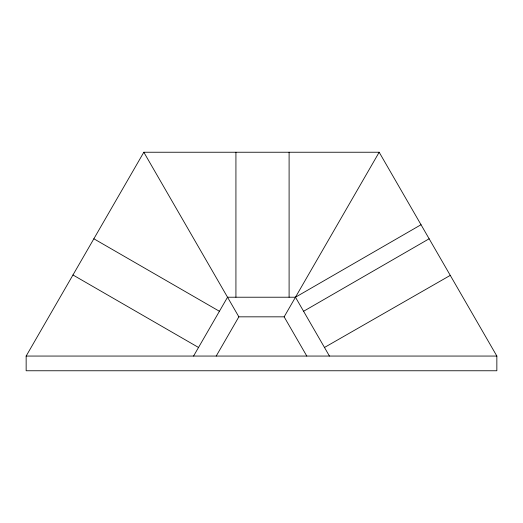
<?xml version="1.0" encoding="UTF-8"?>
<svg xmlns="http://www.w3.org/2000/svg" width="523" height="523" viewBox="0 0 523 523"><rect width="100%" height="100%" fill="white"/><g stroke="black" fill="none" stroke-linecap="round" stroke-linejoin="round"><path stroke-width="0.78" d="M26.15 356.058L143.825 152.239L379.175 152.239L496.85 356.058L496.85 370.761L26.15 370.761L26.15 356.058L496.85 356.058M193.562 356.058L227.531 297.221L295.469 297.221L421.028 224.727M216.208 356.058L238.854 316.833L143.825 152.239M238.854 316.833L284.146 316.833L379.175 152.239M303.582 311.277L429.141 238.782M324.482 347.468L450.27 275.379M93.859 238.782L219.418 311.277M72.965 274.974L198.518 347.468M295.469 297.221L329.438 356.058M284.146 316.833L306.792 356.058M289.101 152.239L289.101 297.221M235.925 152.239L235.925 297.221"/></g></svg>
